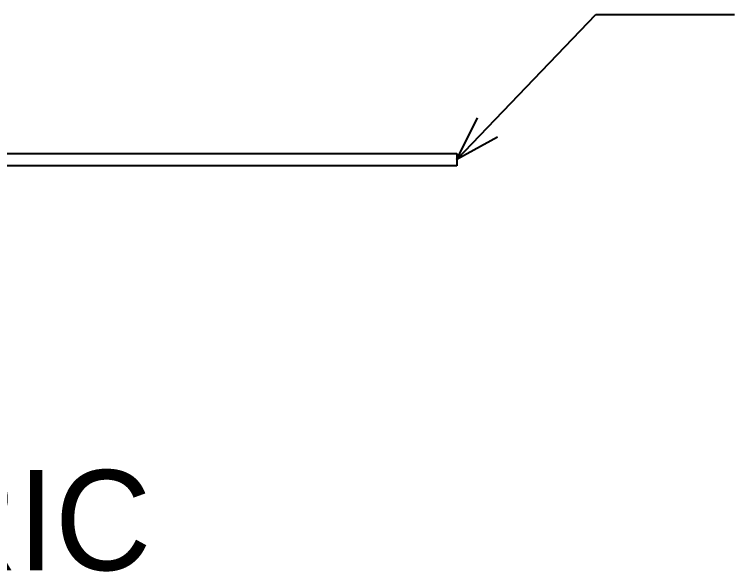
# Model space of a CAD drawing. Header units: inches. Extents: x 4 to 268, y 4 to 172.
# Drawn here: x 88.43 to 102.84, y 37.08 to 48.22 of the extents above; entities that cross this region are included whole.
import ezdxf

# ---------------------------------------------------------------- set-up
doc = ezdxf.new("R2010")
doc.units = ezdxf.units.IN
doc.header["$MEASUREMENT"] = 0

msp = doc.modelspace()

# ---------------------------------------------------------------- linework, layer by layer
at = {"layer": 'ANNOTATION'}
for p, q in [((97.288, 45.319), (100.066, 48.222)), ((100.066, 48.222), (102.844, 48.222)), ((97.288, 45.319), (97.702, 46.154)), ((98.103, 45.77), (97.288, 45.319))]:
    msp.add_line(p, q, dxfattribs=at)
at = {"layer": 'OUTLINE'}
for p, q in [((31.601, 45.444), (97.288, 45.444)), ((97.288, 45.444), (97.288, 45.194)), ((97.288, 45.194), (31.601, 45.194))]:
    msp.add_line(p, q, dxfattribs=at)

# ---------------------------------------------------------------- texts
at = {"layer": 'ANNOTATION'}
msp.add_text('05 / ISOMETRIC', height=2, dxfattribs=at).set_placement((71.111, 37.111))

doc.saveas('drawing.dxf')
